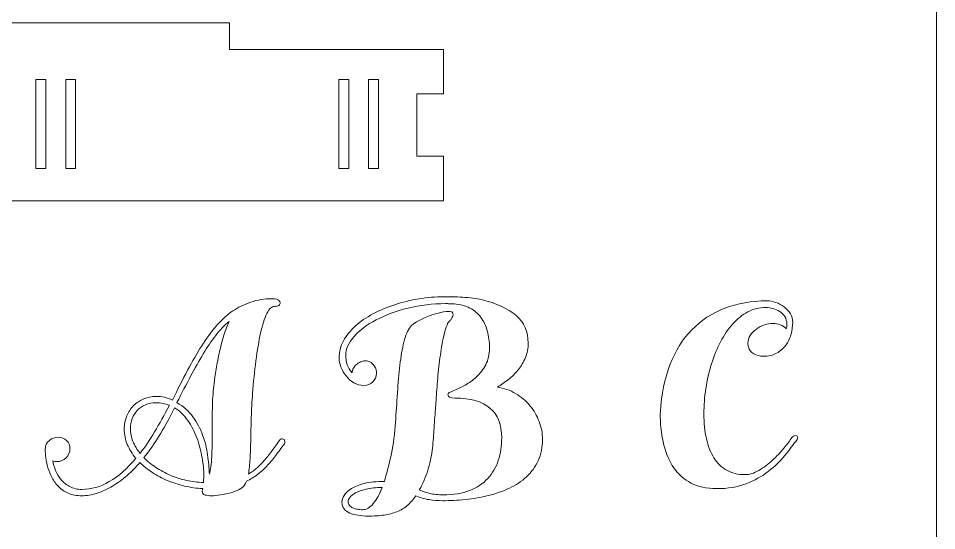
# Model space of a CAD drawing. Header units: millimetres. Extents: x -989 to 989, y -553 to 553.
# Drawn here: x 687.9 to 790.9, y 213.7 to 271.3 of the extents above; entities that cross this region are included whole.
import ezdxf

# ---------------------------------------------------------------- set-up
doc = ezdxf.new("R2010")
doc.units = ezdxf.units.MM
doc.header["$MEASUREMENT"] = 0
doc.layers.add('Camada 1', color=7, linetype='Continuous')

msp = doc.modelspace()

# ---------------------------------------------------------------- linework, layer by layer
at = {"layer": 'Camada 1', "color": 142, "lineweight": 20}
msp.add_lwpolyline([(593.2077, 33.5177), (790.9435, 33.5177), (790.9435, 414.1477), (593.2077, 414.1477), (593.2077, 33.5177)], close=True, dxfattribs=at)
at = {"layer": 'Camada 1', "lineweight": 9}
for points, knots in [([(735.5989, 250.7797), (705.5074, 250.7797), (681.6904, 250.7797), (651.5989, 250.7797), (651.5989, 250.7797), (651.5989, 250.7797), (651.5989, 255.7797), (651.5989, 255.7797), (651.5989, 255.7797), (651.5989, 255.7797), (648.5989, 255.7797), (648.5989, 255.7797), (648.5989, 255.7797), (648.5989, 255.7797), (648.5989, 262.7797), (648.5989, 262.7797), (648.5989, 262.7797), (648.5989, 262.7797), (651.5989, 262.7797), (651.5989, 262.7797), (651.5989, 262.7797), (651.5989, 262.7797), (651.5989, 267.7797), (651.5989, 267.7797), (651.5989, 267.7797), (651.5989, 267.7797), (661.0989, 267.7797), (661.0989, 267.7797), (661.0989, 267.7797), (661.0989, 267.7797), (661.0989, 267.7797), (661.0989, 267.7797), (661.0989, 267.7797), (661.0989, 267.7797), (672.5757, 267.7797), (672.5757, 267.7797), (672.5757, 267.7797), (672.5757, 267.7797), (672.5757, 270.7797), (672.5757, 270.7797), (672.5757, 270.7797), (684.8184, 270.7797), (699.3558, 270.7797), (711.5985, 270.7797), (711.5985, 270.7797), (711.5985, 270.7797), (711.5985, 267.7797), (711.5985, 267.7797), (711.5985, 267.7797), (711.5985, 267.7797), (723.0989, 267.7797), (723.0989, 267.7797), (723.0989, 267.7797), (723.0989, 267.7797), (723.0989, 267.7797), (723.0989, 267.7797), (723.0989, 267.7797), (723.0989, 267.7797), (735.5989, 267.7797), (735.5989, 267.7797), (735.5989, 267.7797), (735.5989, 267.7797), (735.5989, 262.7797), (735.5989, 262.7797), (735.5989, 262.7797), (735.5989, 262.7797), (732.5989, 262.7797), (732.5989, 262.7797), (732.5989, 262.7797), (732.5989, 262.7797), (732.5989, 255.7797), (732.5989, 255.7797), (732.5989, 255.7797), (732.5989, 255.7797), (735.5989, 255.7797), (735.5989, 255.7797), (735.5989, 255.7797), (735.5989, 255.7797), (735.5989, 250.7797), (735.5989, 250.7797)], [0, 0, 0, 0, 0.04761905, 0.04761905, 0.04761905, 0.04761905, 0.0952381, 0.0952381, 0.0952381, 0.0952381, 0.14285714, 0.14285714, 0.14285714, 0.14285714, 0.19047619, 0.19047619, 0.19047619, 0.19047619, 0.23809524, 0.23809524, 0.23809524, 0.23809524, 0.28571429, 0.28571429, 0.28571429, 0.28571429, 0.33333333, 0.33333333, 0.33333333, 0.33333333, 0.38095238, 0.38095238, 0.38095238, 0.38095238, 0.42857143, 0.42857143, 0.42857143, 0.42857143, 0.47619048, 0.47619048, 0.47619048, 0.47619048, 0.52380952, 0.52380952, 0.52380952, 0.52380952, 0.57142857, 0.57142857, 0.57142857, 0.57142857, 0.61904762, 0.61904762, 0.61904762, 0.61904762, 0.66666667, 0.66666667, 0.66666667, 0.66666667, 0.71428571, 0.71428571, 0.71428571, 0.71428571, 0.76190476, 0.76190476, 0.76190476, 0.76190476, 0.80952381, 0.80952381, 0.80952381, 0.80952381, 0.85714286, 0.85714286, 0.85714286, 0.85714286, 0.9047619, 0.9047619, 0.9047619, 0.9047619, 1, 1, 1, 1]), ([(690.9857, 254.3914), (690.9857, 254.3914), (689.8725, 254.3914), (689.8725, 254.3914), (689.8725, 254.3914), (689.8725, 254.3914), (689.8725, 264.3914), (689.8725, 264.3914), (689.8725, 264.3914), (689.8725, 264.3914), (690.9857, 264.3914), (690.9857, 264.3914), (690.9857, 264.3914), (690.9857, 264.3914), (690.9857, 254.3914), (690.9857, 254.3914)], [0, 0, 0, 0, 0.2, 0.2, 0.2, 0.2, 0.4, 0.4, 0.4, 0.4, 0.6, 0.6, 0.6, 0.6, 1, 1, 1, 1]), ([(694.3253, 254.3914), (694.3253, 254.3914), (693.2121, 254.3914), (693.2121, 254.3914), (693.2121, 254.3914), (693.2121, 254.3914), (693.2121, 264.3914), (693.2121, 264.3914), (693.2121, 264.3914), (693.2121, 264.3914), (694.3253, 264.3914), (694.3253, 264.3914), (694.3253, 264.3914), (694.3253, 264.3914), (694.3253, 254.3914), (694.3253, 254.3914)], [0, 0, 0, 0, 0.2, 0.2, 0.2, 0.2, 0.4, 0.4, 0.4, 0.4, 0.6, 0.6, 0.6, 0.6, 1, 1, 1, 1]), ([(724.9774, 254.3914), (724.9774, 254.3914), (723.8642, 254.3914), (723.8642, 254.3914), (723.8642, 254.3914), (723.8642, 254.3914), (723.8642, 264.3914), (723.8642, 264.3914), (723.8642, 264.3914), (723.8642, 264.3914), (724.9774, 264.3914), (724.9774, 264.3914), (724.9774, 264.3914), (724.9774, 264.3914), (724.9774, 254.3914), (724.9774, 254.3914)], [0, 0, 0, 0, 0.2, 0.2, 0.2, 0.2, 0.4, 0.4, 0.4, 0.4, 0.6, 0.6, 0.6, 0.6, 1, 1, 1, 1]), ([(728.317, 254.3914), (728.317, 254.3914), (727.2038, 254.3914), (727.2038, 254.3914), (727.2038, 254.3914), (727.2038, 254.3914), (727.2038, 264.3914), (727.2038, 264.3914), (727.2038, 264.3914), (727.2038, 264.3914), (728.317, 264.3914), (728.317, 264.3914), (728.317, 264.3914), (728.317, 264.3914), (728.317, 254.3914), (728.317, 254.3914)], [0, 0, 0, 0, 0.2, 0.2, 0.2, 0.2, 0.4, 0.4, 0.4, 0.4, 0.6, 0.6, 0.6, 0.6, 1, 1, 1, 1])]:
    msp.add_open_spline(points, degree=3, knots=knots, dxfattribs=at)
at = {"layer": 'Camada 1', "color": 250, "lineweight": 9}
for points, knots in [([(694.9905, 217.6487), (694.4203, 217.6487), (693.9245, 217.7429), (693.4981, 217.9264), (693.4981, 217.9264), (693.0767, 218.1148), (692.7197, 218.3528), (692.4223, 218.6502), (692.4223, 218.6502), (692.1248, 218.9477), (691.8769, 219.2849), (691.6786, 219.6617), (691.6786, 219.6617), (691.4802, 220.0434), (691.3265, 220.4202), (691.2125, 220.797), (691.2125, 220.797), (691.1034, 221.1739), (691.0241, 221.5407), (690.9795, 221.8928), (690.9795, 221.8928), (690.9349, 222.2448), (690.915, 222.5522), (690.915, 222.81), (690.915, 222.81), (690.915, 223.281), (691.0687, 223.633), (691.3712, 223.871), (691.3712, 223.871), (691.6786, 224.104), (692.0107, 224.223), (692.3727, 224.223), (692.3727, 224.223), (692.7346, 224.223), (693.042, 224.0991), (693.2998, 223.8512), (693.2998, 223.8512), (693.5527, 223.6033), (693.6816, 223.3008), (693.6816, 222.9389), (693.6816, 222.9389), (693.6816, 222.5423), (693.5378, 222.2002), (693.2502, 221.9126), (693.2502, 221.9126), (692.9627, 221.63), (692.6206, 221.4862), (692.2239, 221.4862), (692.2239, 221.4862), (692.0504, 221.4862), (691.8917, 221.511), (691.7579, 221.5606), (691.7579, 221.5606), (691.8174, 221.2135), (691.9265, 220.8565), (692.0801, 220.4797), (692.0801, 220.4797), (692.2388, 220.1029), (692.447, 219.7608), (692.7049, 219.4435), (692.7049, 219.4435), (692.9676, 219.1312), (693.2899, 218.8733), (693.6717, 218.6701), (693.6717, 218.6701), (694.0584, 218.4668), (694.5096, 218.3627), (695.0351, 218.3627), (695.0351, 218.3627), (697.1076, 218.3627), (699.1205, 219.5228), (701.0839, 221.8481), (701.0839, 221.8481), (700.6724, 222.3439), (700.3551, 222.8645), (700.122, 223.405), (700.122, 223.405), (699.894, 223.9503), (699.7799, 224.5205), (699.7799, 225.1155), (699.7799, 225.1155), (699.7799, 225.6559), (699.8741, 226.1566), (700.0576, 226.6078), (700.0576, 226.6078), (700.246, 227.059), (700.5038, 227.4457), (700.831, 227.773), (700.831, 227.773), (701.1582, 228.1002), (701.54, 228.358), (701.9763, 228.5365), (701.9763, 228.5365), (702.4077, 228.715), (702.8737, 228.8042), (703.3695, 228.8042), (703.3695, 228.8042), (703.9893, 228.8042), (704.5941, 228.6704), (705.1742, 228.3977), (705.1742, 228.3977), (705.7841, 229.6124), (706.3542, 230.7279), (706.8847, 231.7394), (706.8847, 231.7394), (707.4202, 232.7508), (707.9457, 233.6631), (708.4663, 234.4811), (708.4663, 234.4811), (708.9869, 235.2942), (709.5174, 236.0132), (710.0479, 236.6428), (710.0479, 236.6428), (710.5834, 237.2675), (711.1437, 237.8129), (711.7386, 238.274), (711.7386, 238.274), (712.0163, 238.4574), (712.3187, 238.6359), (712.6509, 238.8144), (712.6509, 238.8144), (712.988, 238.988), (713.3401, 239.1466), (713.702, 239.2854), (713.702, 239.2854), (714.0689, 239.4292), (714.4457, 239.5432), (714.8275, 239.6325), (714.8275, 239.6325), (715.2142, 239.7168), (715.5959, 239.7713), (715.9827, 239.7812), (715.9827, 239.7812), (715.9827, 239.7812), (716.1859, 239.7812), (716.1859, 239.7812), (716.1859, 239.7812), (716.2752, 239.7812), (716.3793, 239.7763), (716.5033, 239.7713), (716.5033, 239.7713), (716.6272, 239.7664), (716.7462, 239.7515), (716.8553, 239.7267), (716.8553, 239.7267), (716.9693, 239.7019), (717.0635, 239.6523), (717.1428, 239.5829), (717.1428, 239.5829), (717.2222, 239.5135), (717.2668, 239.4243), (717.2668, 239.3102), (717.2668, 239.3102), (717.2668, 239.2011), (717.2172, 239.1069), (717.118, 239.0326), (717.118, 239.0326), (717.0189, 238.9582), (716.8602, 238.9185), (716.652, 238.9185), (716.652, 238.9185), (716.3297, 238.9185), (716.0372, 238.6458), (715.7794, 238.1005), (715.7794, 238.1005), (715.5166, 237.5551), (715.2836, 236.8312), (715.0803, 235.9239), (715.0803, 235.9239), (714.877, 235.0216), (714.6985, 233.9804), (714.5498, 232.8004), (714.5498, 232.8004), (714.4011, 231.6253), (714.2771, 230.4057), (714.178, 229.1414), (714.178, 229.1414), (714.1036, 228.2093), (714.054, 227.3069), (714.0292, 226.4343), (714.0292, 226.4343), (714.0044, 225.5617), (713.9846, 224.7337), (713.9747, 223.9603), (713.9747, 223.9603), (713.9598, 223.1868), (713.935, 222.4729), (713.9003, 221.8134), (713.9003, 221.8134), (713.8606, 221.159), (713.8011, 220.5789), (713.7119, 220.0831), (713.7119, 220.0831), (714.0738, 220.2963), (714.4011, 220.5343), (714.6985, 220.802), (714.6985, 220.802), (714.996, 221.0648), (715.2836, 221.3623), (715.5612, 221.6944), (715.5612, 221.6944), (715.8438, 222.0217), (716.1165, 222.3737), (716.3892, 222.7505), (716.3892, 222.7505), (716.6619, 223.1323), (716.9594, 223.5388), (717.2817, 223.9702), (717.2817, 223.9702), (717.3312, 224.0197), (717.4007, 224.0445), (717.4849, 224.0445), (717.4849, 224.0445), (717.5742, 224.0445), (717.6486, 224.0148), (717.7081, 223.9603), (717.7081, 223.9603), (717.7725, 223.9057), (717.8023, 223.8264), (717.8023, 223.7272), (717.8023, 223.7272), (717.8023, 223.6925), (717.8023, 223.6479), (717.7923, 223.5983), (717.7923, 223.5983), (717.7874, 223.5487), (717.7725, 223.514), (717.7477, 223.4892), (717.7477, 223.4892), (717.4007, 223.0034), (717.0685, 222.5522), (716.7512, 222.1407), (716.7512, 222.1407), (716.4388, 221.7242), (716.1165, 221.3375), (715.7843, 220.9855), (715.7843, 220.9855), (715.4571, 220.6334), (715.1051, 220.3161), (714.7333, 220.0286), (714.7333, 220.0286), (714.3614, 219.746), (713.9499, 219.4981), (713.4888, 219.2849), (713.4888, 219.2849), (713.4144, 219.0865), (713.3252, 218.9279), (713.226, 218.8039), (713.226, 218.8039), (713.1417, 218.6403), (712.9583, 218.4866), (712.6757, 218.3478), (712.6757, 218.3478), (712.398, 218.204), (712.0758, 218.085), (711.7188, 217.9859), (711.7188, 217.9859), (711.3569, 217.8867), (710.98, 217.8024), (710.5884, 217.7429), (710.5884, 217.7429), (710.1967, 217.6785), (709.8496, 217.6487), (709.5521, 217.6487), (709.5521, 217.6487), (709.3042, 217.6487), (709.0712, 217.6785), (708.8531, 217.733), (708.8531, 217.733), (708.6349, 217.7925), (708.5258, 217.9462), (708.5258, 218.204), (708.5258, 218.204), (708.5258, 218.2933), (708.5457, 218.3775), (708.5853, 218.4519), (708.5853, 218.4519), (707.8912, 218.4916), (707.212, 218.5858), (706.5476, 218.7395), (706.5476, 218.7395), (705.8832, 218.8932), (705.2486, 219.1014), (704.6437, 219.3543), (704.6437, 219.3543), (704.0339, 219.6071), (703.4687, 219.9046), (702.9382, 220.2467), (702.9382, 220.2467), (702.4126, 220.5888), (701.9466, 220.9607), (701.5351, 221.3722), (701.5351, 221.3722), (701.1037, 220.8615), (700.6228, 220.3806), (700.1022, 219.9294), (700.1022, 219.9294), (699.5816, 219.4782), (699.0412, 219.0816), (698.476, 218.7444), (698.476, 218.7444), (697.9108, 218.4073), (697.3307, 218.1445), (696.7357, 217.9462), (696.7357, 217.9462), (696.1408, 217.7479), (695.5607, 217.6487), (694.9905, 217.6487)], [0, 0, 0, 0, 0.01282051, 0.01282051, 0.01282051, 0.01282051, 0.02564103, 0.02564103, 0.02564103, 0.02564103, 0.03846154, 0.03846154, 0.03846154, 0.03846154, 0.05128205, 0.05128205, 0.05128205, 0.05128205, 0.06410256, 0.06410256, 0.06410256, 0.06410256, 0.07692308, 0.07692308, 0.07692308, 0.07692308, 0.08974359, 0.08974359, 0.08974359, 0.08974359, 0.1025641, 0.1025641, 0.1025641, 0.1025641, 0.11538462, 0.11538462, 0.11538462, 0.11538462, 0.12820513, 0.12820513, 0.12820513, 0.12820513, 0.14102564, 0.14102564, 0.14102564, 0.14102564, 0.15384615, 0.15384615, 0.15384615, 0.15384615, 0.16666667, 0.16666667, 0.16666667, 0.16666667, 0.17948718, 0.17948718, 0.17948718, 0.17948718, 0.19230769, 0.19230769, 0.19230769, 0.19230769, 0.20512821, 0.20512821, 0.20512821, 0.20512821, 0.21794872, 0.21794872, 0.21794872, 0.21794872, 0.23076923, 0.23076923, 0.23076923, 0.23076923, 0.24358974, 0.24358974, 0.24358974, 0.24358974, 0.25641026, 0.25641026, 0.25641026, 0.25641026, 0.26923077, 0.26923077, 0.26923077, 0.26923077, 0.28205128, 0.28205128, 0.28205128, 0.28205128, 0.29487179, 0.29487179, 0.29487179, 0.29487179, 0.30769231, 0.30769231, 0.30769231, 0.30769231, 0.32051282, 0.32051282, 0.32051282, 0.32051282, 0.33333333, 0.33333333, 0.33333333, 0.33333333, 0.34615385, 0.34615385, 0.34615385, 0.34615385, 0.35897436, 0.35897436, 0.35897436, 0.35897436, 0.37179487, 0.37179487, 0.37179487, 0.37179487, 0.38461538, 0.38461538, 0.38461538, 0.38461538, 0.3974359, 0.3974359, 0.3974359, 0.3974359, 0.41025641, 0.41025641, 0.41025641, 0.41025641, 0.42307692, 0.42307692, 0.42307692, 0.42307692, 0.43589744, 0.43589744, 0.43589744, 0.43589744, 0.44871795, 0.44871795, 0.44871795, 0.44871795, 0.46153846, 0.46153846, 0.46153846, 0.46153846, 0.47435897, 0.47435897, 0.47435897, 0.47435897, 0.48717949, 0.48717949, 0.48717949, 0.48717949, 0.5, 0.5, 0.5, 0.5, 0.51282051, 0.51282051, 0.51282051, 0.51282051, 0.52564103, 0.52564103, 0.52564103, 0.52564103, 0.53846154, 0.53846154, 0.53846154, 0.53846154, 0.55128205, 0.55128205, 0.55128205, 0.55128205, 0.56410256, 0.56410256, 0.56410256, 0.56410256, 0.57692308, 0.57692308, 0.57692308, 0.57692308, 0.58974359, 0.58974359, 0.58974359, 0.58974359, 0.6025641, 0.6025641, 0.6025641, 0.6025641, 0.61538462, 0.61538462, 0.61538462, 0.61538462, 0.62820513, 0.62820513, 0.62820513, 0.62820513, 0.64102564, 0.64102564, 0.64102564, 0.64102564, 0.65384615, 0.65384615, 0.65384615, 0.65384615, 0.66666667, 0.66666667, 0.66666667, 0.66666667, 0.67948718, 0.67948718, 0.67948718, 0.67948718, 0.69230769, 0.69230769, 0.69230769, 0.69230769, 0.70512821, 0.70512821, 0.70512821, 0.70512821, 0.71794872, 0.71794872, 0.71794872, 0.71794872, 0.73076923, 0.73076923, 0.73076923, 0.73076923, 0.74358974, 0.74358974, 0.74358974, 0.74358974, 0.75641026, 0.75641026, 0.75641026, 0.75641026, 0.76923077, 0.76923077, 0.76923077, 0.76923077, 0.78205128, 0.78205128, 0.78205128, 0.78205128, 0.79487179, 0.79487179, 0.79487179, 0.79487179, 0.80769231, 0.80769231, 0.80769231, 0.80769231, 0.82051282, 0.82051282, 0.82051282, 0.82051282, 0.83333333, 0.83333333, 0.83333333, 0.83333333, 0.84615385, 0.84615385, 0.84615385, 0.84615385, 0.85897436, 0.85897436, 0.85897436, 0.85897436, 0.87179487, 0.87179487, 0.87179487, 0.87179487, 0.88461538, 0.88461538, 0.88461538, 0.88461538, 0.8974359, 0.8974359, 0.8974359, 0.8974359, 0.91025641, 0.91025641, 0.91025641, 0.91025641, 0.92307692, 0.92307692, 0.92307692, 0.92307692, 0.93589744, 0.93589744, 0.93589744, 0.93589744, 0.94871795, 0.94871795, 0.94871795, 0.94871795, 0.96153846, 0.96153846, 0.96153846, 0.96153846, 0.97435897, 0.97435897, 0.97435897, 0.97435897, 1, 1, 1, 1]), ([(726.6839, 230.0327), (726.2624, 230.0327), (725.8807, 230.1368), (725.5435, 230.3401), (725.5435, 230.3401), (725.2014, 230.5433), (724.9089, 230.8012), (724.6659, 231.1036), (724.6659, 231.1036), (724.428, 231.406), (724.2396, 231.7432), (724.1007, 232.1101), (724.1007, 232.1101), (723.9669, 232.477), (723.8975, 232.8191), (723.8975, 233.1413), (723.8975, 233.1413), (723.8975, 233.8156), (724.0561, 234.4453), (724.3784, 235.0452), (724.3784, 235.0452), (724.7007, 235.6402), (725.1469, 236.1905), (725.7071, 236.7012), (725.7071, 236.7012), (726.2723, 237.2119), (726.9318, 237.668), (727.6854, 238.0696), (727.6854, 238.0696), (728.4439, 238.4761), (729.2571, 238.8182), (730.1297, 239.1058), (730.1297, 239.1058), (731.0023, 239.3884), (731.9046, 239.6115), (732.8417, 239.7652), (732.8417, 239.7652), (733.7738, 239.9189), (734.7059, 239.9983), (735.633, 239.9983), (735.633, 239.9983), (735.9206, 239.9983), (736.2478, 239.9933), (736.6197, 239.9883), (736.6197, 239.9883), (736.9915, 239.9834), (737.3733, 239.9685), (737.76, 239.9437), (737.76, 239.9437), (738.1517, 239.9189), (738.5285, 239.8842), (738.8954, 239.8495), (738.8954, 239.8495), (739.2623, 239.8098), (739.5846, 239.7553), (739.8721, 239.6809), (739.8721, 239.6809), (741.543, 239.2694), (742.8321, 238.6745), (743.7443, 237.8911), (743.7443, 237.8911), (744.6516, 237.1077), (745.1078, 236.0765), (745.1078, 234.7973), (745.1078, 234.7973), (745.1078, 234.2123), (745.0037, 233.6718), (744.8004, 233.1711), (744.8004, 233.1711), (744.5971, 232.6753), (744.3294, 232.2241), (744.0021, 231.8126), (744.0021, 231.8126), (743.6749, 231.4011), (743.3031, 231.0342), (742.8916, 230.702), (742.8916, 230.702), (742.4751, 230.3748), (742.0636, 230.0922), (741.657, 229.8542), (741.657, 229.8542), (742.4007, 229.7451), (743.08, 229.5022), (743.6997, 229.1303), (743.6997, 229.1303), (744.3195, 228.7585), (744.8549, 228.3073), (745.3011, 227.7669), (745.3011, 227.7669), (745.7474, 227.2314), (746.0944, 226.6364), (746.3423, 225.9869), (746.3423, 225.9869), (746.5902, 225.3374), (746.7142, 224.6731), (746.7142, 223.9938), (746.7142, 223.9938), (746.7142, 223.0915), (746.5555, 222.2883), (746.2332, 221.5892), (746.2332, 221.5892), (745.911, 220.8901), (745.4747, 220.2902), (744.9194, 219.7795), (744.9194, 219.7795), (744.369, 219.2738), (743.7295, 218.8474), (742.9957, 218.5004), (742.9957, 218.5004), (742.2668, 218.1583), (741.4835, 217.8757), (740.6456, 217.6674), (740.6456, 217.6674), (739.8126, 217.4592), (738.9499, 217.3104), (738.0724, 217.2212), (738.0724, 217.2212), (737.1948, 217.1369), (736.3321, 217.0923), (735.4893, 217.0923), (735.4893, 217.0923), (734.9935, 217.0923), (734.4877, 217.132), (733.9771, 217.2113), (733.9771, 217.2113), (733.4614, 217.2956), (732.9706, 217.4394), (732.4996, 217.6476), (732.4996, 217.6476), (732.2021, 217.2162), (731.8798, 216.8494), (731.5377, 216.5568), (731.5377, 216.5568), (731.2006, 216.2643), (730.8139, 216.0313), (730.3776, 215.8528), (730.3776, 215.8528), (729.9462, 215.6793), (729.4603, 215.5553), (728.9298, 215.4809), (728.9298, 215.4809), (728.3944, 215.4066), (727.7944, 215.3669), (727.1251, 215.3669), (727.1251, 215.3669), (726.7433, 215.3669), (726.3715, 215.3967), (726.0195, 215.4512), (726.0195, 215.4512), (725.6675, 215.5057), (725.3551, 215.595), (725.0874, 215.709), (725.0874, 215.709), (724.8246, 215.828), (724.6114, 215.9867), (724.4478, 216.185), (724.4478, 216.185), (724.2891, 216.3833), (724.2049, 216.6312), (724.2049, 216.9237), (724.2049, 216.9237), (724.2049, 217.1617), (724.2891, 217.4146), (724.4577, 217.6873), (724.4577, 217.6873), (724.6263, 217.9599), (724.894, 218.2128), (725.2659, 218.4458), (725.2659, 218.4458), (725.6377, 218.6838), (726.1286, 218.8772), (726.7334, 219.0309), (726.7334, 219.0309), (727.3433, 219.1846), (728.087, 219.2639), (728.9645, 219.2639), (728.9645, 219.2639), (729.2124, 220.0968), (729.4504, 221.0141), (729.6834, 222.0255), (729.6834, 222.0255), (729.9115, 223.0369), (730.0751, 224.1872), (730.1743, 225.4763), (730.1743, 225.4763), (730.2635, 226.567), (730.3379, 227.6677), (730.4073, 228.7833), (730.4073, 228.7833), (730.4767, 229.8988), (730.561, 230.9549), (730.6651, 231.9465), (730.6651, 231.9465), (730.7742, 232.9381), (730.913, 233.8305), (731.0866, 234.6238), (731.0866, 234.6238), (731.2601, 235.4171), (731.4931, 236.0269), (731.7955, 236.4632), (731.7955, 236.4632), (731.8798, 236.6615), (732.098, 236.8698), (732.455, 237.0929), (732.455, 237.0929), (732.807, 237.316), (733.2036, 237.5242), (733.6449, 237.7077), (733.6449, 237.7077), (734.0861, 237.8961), (734.5324, 238.0448), (734.9935, 238.1638), (734.9935, 238.1638), (735.4496, 238.2828), (735.8314, 238.3423), (736.1288, 238.3423), (736.1288, 238.3423), (736.4015, 238.3423), (736.5602, 238.3076), (736.6098, 238.2481), (736.6098, 238.2481), (736.6593, 238.1836), (736.6841, 238.0845), (736.6841, 237.9506), (736.6841, 237.9506), (736.6246, 237.7622), (736.5602, 237.6234), (736.5007, 237.5292), (736.5007, 237.5292), (736.4362, 237.4399), (736.3718, 237.3556), (736.3024, 237.2912), (736.3024, 237.2912), (736.2379, 237.2218), (736.1784, 237.1573), (736.1288, 237.0929), (736.1288, 237.0929), (736.0793, 237.0334), (736.0346, 236.9392), (735.9999, 236.8152), (735.9999, 236.8152), (735.7768, 236.2351), (735.5934, 235.5311), (735.4496, 234.7031), (735.4496, 234.7031), (735.3058, 233.8801), (735.1868, 233.0273), (735.0877, 232.1497), (735.0877, 232.1497), (734.9885, 231.2672), (734.9092, 230.4095), (734.8546, 229.5716), (734.8546, 229.5716), (734.8001, 228.7386), (734.7456, 228.0098), (734.696, 227.3901), (734.696, 227.3901), (734.6365, 226.5571), (734.5819, 225.7589), (734.5373, 224.9904), (734.5373, 224.9904), (734.4927, 224.2219), (734.4233, 223.4683), (734.3241, 222.7246), (734.3241, 222.7246), (734.225, 221.9809), (734.0663, 221.2421), (733.8482, 220.5084), (733.8482, 220.5084), (733.635, 219.7795), (733.3127, 219.0408), (732.8913, 218.2971), (732.8913, 218.2971), (733.2284, 218.1632), (733.6201, 218.0343), (734.0663, 217.9203), (734.0663, 217.9203), (734.5125, 217.8062), (735.0133, 217.7467), (735.5686, 217.7467), (735.5686, 217.7467), (736.7188, 217.7467), (737.7055, 217.9104), (738.5335, 218.2376), (738.5335, 218.2376), (739.3615, 218.5698), (740.0457, 219.021), (740.5762, 219.5961), (740.5762, 219.5961), (741.1067, 220.1712), (741.4984, 220.8505), (741.7512, 221.6289), (741.7512, 221.6289), (742.0041, 222.4122), (742.133, 223.2501), (742.133, 224.1426), (742.133, 224.1426), (742.133, 227.1273), (740.3778, 228.6196), (736.8626, 228.6196), (736.8626, 228.6196), (736.352, 228.6196), (736.0991, 228.7436), (736.0991, 228.9915), (736.0991, 228.9915), (736.109, 229.1254), (736.1933, 229.2245), (736.347, 229.289), (736.347, 229.289), (736.5056, 229.3485), (736.704, 229.4377), (736.9519, 229.5468), (736.9519, 229.5468), (737.2493, 229.6707), (737.6162, 229.8542), (738.0525, 230.0872), (738.0525, 230.0872), (738.4839, 230.3252), (738.9004, 230.6276), (739.3069, 230.9995), (739.3069, 230.9995), (739.7085, 231.3713), (740.0506, 231.8225), (740.3382, 232.358), (740.3382, 232.358), (740.6208, 232.8885), (740.7646, 233.5181), (740.7646, 234.2519), (740.7646, 234.2519), (740.7646, 234.9312), (740.6852, 235.5658), (740.5216, 236.1558), (740.5216, 236.1558), (740.363, 236.7458), (740.12, 237.2565), (739.7978, 237.6878), (739.7978, 237.6878), (739.4755, 238.1241), (739.064, 238.4712), (738.5632, 238.729), (738.5632, 238.729), (738.0625, 238.9918), (737.4725, 239.1455), (736.7883, 239.1951), (736.7883, 239.1951), (736.7883, 239.1951), (736.7139, 239.1951), (736.7139, 239.1951), (736.7139, 239.1951), (736.5651, 239.205), (736.4164, 239.2149), (736.2677, 239.2198), (736.2677, 239.2198), (736.1189, 239.2248), (735.9801, 239.2248), (735.8413, 239.2248), (735.8413, 239.2248), (734.3787, 239.2248), (732.9756, 239.0562), (731.627, 238.724), (731.627, 238.724), (730.2734, 238.3869), (729.0835, 237.9506), (728.0473, 237.4052), (728.0473, 237.4052), (727.016, 236.8598), (726.1881, 236.2401), (725.5683, 235.546), (725.5683, 235.546), (724.9486, 234.8518), (724.6412, 234.1379), (724.6412, 233.4041), (724.6412, 233.4041), (724.6412, 233.0323), (724.6957, 232.6852), (724.7998, 232.3629), (724.7998, 232.3629), (724.9039, 232.0407), (725.0874, 231.7382), (725.3452, 231.4556), (725.3452, 231.4556), (725.3601, 231.6391), (725.4096, 231.8126), (725.4939, 231.9762), (725.4939, 231.9762), (725.5832, 232.1398), (725.6923, 232.2786), (725.8311, 232.3976), (725.8311, 232.3976), (725.9649, 232.5166), (726.1186, 232.6108), (726.2872, 232.6852), (726.2872, 232.6852), (726.4508, 232.7596), (726.6293, 232.7992), (726.8177, 232.7992), (726.8177, 232.7992), (727.016, 232.7992), (727.1945, 232.7596), (727.3532, 232.6753), (727.3532, 232.6753), (727.5168, 232.596), (727.6507, 232.4869), (727.7647, 232.3481), (727.7647, 232.3481), (727.8738, 232.2142), (727.9581, 232.0605), (728.0126, 231.8919), (728.0126, 231.8919), (728.0721, 231.7233), (728.0919, 231.5548), (728.082, 231.3812), (728.082, 231.3812), (728.0572, 231.0044), (727.9134, 230.6871), (727.6507, 230.4244), (727.6507, 230.4244), (727.3928, 230.1616), (727.0706, 230.0327), (726.6839, 230.0327)], [0, 0, 0, 0, 0.00943396, 0.00943396, 0.00943396, 0.00943396, 0.01886792, 0.01886792, 0.01886792, 0.01886792, 0.02830189, 0.02830189, 0.02830189, 0.02830189, 0.03773585, 0.03773585, 0.03773585, 0.03773585, 0.04716981, 0.04716981, 0.04716981, 0.04716981, 0.05660377, 0.05660377, 0.05660377, 0.05660377, 0.06603774, 0.06603774, 0.06603774, 0.06603774, 0.0754717, 0.0754717, 0.0754717, 0.0754717, 0.08490566, 0.08490566, 0.08490566, 0.08490566, 0.09433962, 0.09433962, 0.09433962, 0.09433962, 0.10377358, 0.10377358, 0.10377358, 0.10377358, 0.11320755, 0.11320755, 0.11320755, 0.11320755, 0.12264151, 0.12264151, 0.12264151, 0.12264151, 0.13207547, 0.13207547, 0.13207547, 0.13207547, 0.14150943, 0.14150943, 0.14150943, 0.14150943, 0.1509434, 0.1509434, 0.1509434, 0.1509434, 0.16037736, 0.16037736, 0.16037736, 0.16037736, 0.16981132, 0.16981132, 0.16981132, 0.16981132, 0.17924528, 0.17924528, 0.17924528, 0.17924528, 0.18867925, 0.18867925, 0.18867925, 0.18867925, 0.19811321, 0.19811321, 0.19811321, 0.19811321, 0.20754717, 0.20754717, 0.20754717, 0.20754717, 0.21698113, 0.21698113, 0.21698113, 0.21698113, 0.22641509, 0.22641509, 0.22641509, 0.22641509, 0.23584906, 0.23584906, 0.23584906, 0.23584906, 0.24528302, 0.24528302, 0.24528302, 0.24528302, 0.25471698, 0.25471698, 0.25471698, 0.25471698, 0.26415094, 0.26415094, 0.26415094, 0.26415094, 0.27358491, 0.27358491, 0.27358491, 0.27358491, 0.28301887, 0.28301887, 0.28301887, 0.28301887, 0.29245283, 0.29245283, 0.29245283, 0.29245283, 0.30188679, 0.30188679, 0.30188679, 0.30188679, 0.31132075, 0.31132075, 0.31132075, 0.31132075, 0.32075472, 0.32075472, 0.32075472, 0.32075472, 0.33018868, 0.33018868, 0.33018868, 0.33018868, 0.33962264, 0.33962264, 0.33962264, 0.33962264, 0.3490566, 0.3490566, 0.3490566, 0.3490566, 0.35849057, 0.35849057, 0.35849057, 0.35849057, 0.36792453, 0.36792453, 0.36792453, 0.36792453, 0.37735849, 0.37735849, 0.37735849, 0.37735849, 0.38679245, 0.38679245, 0.38679245, 0.38679245, 0.39622642, 0.39622642, 0.39622642, 0.39622642, 0.40566038, 0.40566038, 0.40566038, 0.40566038, 0.41509434, 0.41509434, 0.41509434, 0.41509434, 0.4245283, 0.4245283, 0.4245283, 0.4245283, 0.43396226, 0.43396226, 0.43396226, 0.43396226, 0.44339623, 0.44339623, 0.44339623, 0.44339623, 0.45283019, 0.45283019, 0.45283019, 0.45283019, 0.46226415, 0.46226415, 0.46226415, 0.46226415, 0.47169811, 0.47169811, 0.47169811, 0.47169811, 0.48113208, 0.48113208, 0.48113208, 0.48113208, 0.49056604, 0.49056604, 0.49056604, 0.49056604, 0.5, 0.5, 0.5, 0.5, 0.50943396, 0.50943396, 0.50943396, 0.50943396, 0.51886792, 0.51886792, 0.51886792, 0.51886792, 0.52830189, 0.52830189, 0.52830189, 0.52830189, 0.53773585, 0.53773585, 0.53773585, 0.53773585, 0.54716981, 0.54716981, 0.54716981, 0.54716981, 0.55660377, 0.55660377, 0.55660377, 0.55660377, 0.56603774, 0.56603774, 0.56603774, 0.56603774, 0.5754717, 0.5754717, 0.5754717, 0.5754717, 0.58490566, 0.58490566, 0.58490566, 0.58490566, 0.59433962, 0.59433962, 0.59433962, 0.59433962, 0.60377358, 0.60377358, 0.60377358, 0.60377358, 0.61320755, 0.61320755, 0.61320755, 0.61320755, 0.62264151, 0.62264151, 0.62264151, 0.62264151, 0.63207547, 0.63207547, 0.63207547, 0.63207547, 0.64150943, 0.64150943, 0.64150943, 0.64150943, 0.6509434, 0.6509434, 0.6509434, 0.6509434, 0.66037736, 0.66037736, 0.66037736, 0.66037736, 0.66981132, 0.66981132, 0.66981132, 0.66981132, 0.67924528, 0.67924528, 0.67924528, 0.67924528, 0.68867925, 0.68867925, 0.68867925, 0.68867925, 0.69811321, 0.69811321, 0.69811321, 0.69811321, 0.70754717, 0.70754717, 0.70754717, 0.70754717, 0.71698113, 0.71698113, 0.71698113, 0.71698113, 0.72641509, 0.72641509, 0.72641509, 0.72641509, 0.73584906, 0.73584906, 0.73584906, 0.73584906, 0.74528302, 0.74528302, 0.74528302, 0.74528302, 0.75471698, 0.75471698, 0.75471698, 0.75471698, 0.76415094, 0.76415094, 0.76415094, 0.76415094, 0.77358491, 0.77358491, 0.77358491, 0.77358491, 0.78301887, 0.78301887, 0.78301887, 0.78301887, 0.79245283, 0.79245283, 0.79245283, 0.79245283, 0.80188679, 0.80188679, 0.80188679, 0.80188679, 0.81132075, 0.81132075, 0.81132075, 0.81132075, 0.82075472, 0.82075472, 0.82075472, 0.82075472, 0.83018868, 0.83018868, 0.83018868, 0.83018868, 0.83962264, 0.83962264, 0.83962264, 0.83962264, 0.8490566, 0.8490566, 0.8490566, 0.8490566, 0.85849057, 0.85849057, 0.85849057, 0.85849057, 0.86792453, 0.86792453, 0.86792453, 0.86792453, 0.87735849, 0.87735849, 0.87735849, 0.87735849, 0.88679245, 0.88679245, 0.88679245, 0.88679245, 0.89622642, 0.89622642, 0.89622642, 0.89622642, 0.90566038, 0.90566038, 0.90566038, 0.90566038, 0.91509434, 0.91509434, 0.91509434, 0.91509434, 0.9245283, 0.9245283, 0.9245283, 0.9245283, 0.93396226, 0.93396226, 0.93396226, 0.93396226, 0.94339623, 0.94339623, 0.94339623, 0.94339623, 0.95283019, 0.95283019, 0.95283019, 0.95283019, 0.96226415, 0.96226415, 0.96226415, 0.96226415, 0.97169811, 0.97169811, 0.97169811, 0.97169811, 0.98113208, 0.98113208, 0.98113208, 0.98113208, 1, 1, 1, 1]), ([(769.8217, 234.361), (769.7869, 234.485), (769.7671, 234.6238), (769.7671, 234.7726), (769.7671, 234.7726), (769.7671, 235.0948), (769.8564, 235.3923), (770.0348, 235.665), (770.0348, 235.665), (770.2183, 235.9426), (770.4414, 236.1757), (770.7191, 236.374), (770.7191, 236.374), (770.9917, 236.5723), (771.2892, 236.731), (771.6214, 236.84), (771.6214, 236.84), (771.9486, 236.9541), (772.2709, 237.0086), (772.5783, 237.0086), (772.5783, 237.0086), (772.851, 237.0086), (773.1237, 236.9541), (773.3964, 236.85), (773.3964, 236.85), (773.6691, 236.7458), (773.8971, 236.5921), (774.0707, 236.3938), (774.0707, 236.3938), (774.0905, 236.4781), (774.1054, 236.5426), (774.1153, 236.5773), (774.1153, 236.5773), (774.1202, 236.6169), (774.1302, 236.7359), (774.1401, 236.9342), (774.1401, 236.9342), (774.1302, 237.2565), (774.0508, 237.5342), (773.907, 237.7722), (773.907, 237.7722), (773.7633, 238.0052), (773.5798, 238.1985), (773.3517, 238.3473), (773.3517, 238.3473), (773.1187, 238.496), (772.8659, 238.6101), (772.5882, 238.6844), (772.5882, 238.6844), (772.3106, 238.7588), (772.0329, 238.7935), (771.7602, 238.7935), (771.7602, 238.7935), (771.0562, 238.7935), (770.3918, 238.6299), (769.7721, 238.3027), (769.7721, 238.3027), (769.1523, 237.9705), (768.5871, 237.5243), (768.0715, 236.9541), (768.0715, 236.9541), (767.5558, 236.3839), (767.0997, 235.7096), (766.6981, 234.9362), (766.6981, 234.9362), (766.2965, 234.1627), (765.9544, 233.3347), (765.6768, 232.4473), (765.6768, 232.4473), (765.3942, 231.5598), (765.1859, 230.6425), (765.0421, 229.6857), (765.0421, 229.6857), (764.8984, 228.7337), (764.8289, 227.7867), (764.8289, 226.8447), (764.8289, 226.8447), (764.8289, 225.8283), (764.9231, 224.9012), (765.1066, 224.0633), (765.1066, 224.0633), (765.295, 223.2303), (765.5776, 222.5114), (765.9544, 221.9066), (765.9544, 221.9066), (766.3312, 221.3066), (766.8072, 220.8455), (767.3873, 220.5134), (767.3873, 220.5134), (767.9624, 220.1861), (768.6416, 220.0225), (769.4201, 220.0225), (769.4201, 220.0225), (769.9307, 220.0225), (770.4513, 220.1762), (770.9818, 220.4886), (770.9818, 220.4886), (771.5173, 220.796), (772.023, 221.1728), (772.499, 221.614), (772.499, 221.614), (772.9749, 222.0503), (773.4063, 222.5114), (773.793, 222.9874), (773.793, 222.9874), (774.1748, 223.4634), (774.4772, 223.865), (774.7003, 224.1872), (774.7003, 224.1872), (774.7995, 224.336), (774.9334, 224.4103), (775.092, 224.4103), (775.092, 224.4103), (775.2655, 224.4103), (775.3548, 224.3261), (775.3548, 224.1525), (775.3548, 224.1525), (775.3548, 224.1029), (775.33, 224.0385), (775.2804, 223.9641), (775.2804, 223.9641), (774.8838, 223.4088), (774.4227, 222.8039), (773.9021, 222.1594), (773.9021, 222.1594), (773.3815, 221.5149), (772.7667, 220.9199), (772.0528, 220.3745), (772.0528, 220.3745), (771.3388, 219.8242), (770.5108, 219.3681), (769.5589, 219.0012), (769.5589, 219.0012), (768.6119, 218.6293), (767.5063, 218.4459), (766.242, 218.4459), (766.242, 218.4459), (765.1264, 218.4459), (764.1745, 218.6541), (763.3911, 219.0706), (763.3911, 219.0706), (762.6078, 219.4821), (761.9632, 220.0572), (761.4625, 220.7811), (761.4625, 220.7811), (760.9567, 221.505), (760.5849, 222.3577), (760.342, 223.3394), (760.342, 223.3394), (760.099, 224.3161), (759.9602, 225.3722), (759.9205, 226.4977), (759.9205, 226.4977), (759.9205, 226.5968), (759.9205, 226.691), (759.9205, 226.7803), (759.9205, 226.7803), (759.9205, 226.8646), (759.9304, 226.9538), (759.9503, 227.0381), (759.9503, 227.0381), (760.0643, 229.0362), (760.4163, 230.8111), (761.0212, 232.3679), (761.0212, 232.3679), (761.6211, 233.9247), (762.4392, 235.2337), (763.4754, 236.2897), (763.4754, 236.2897), (764.5116, 237.3507), (765.7363, 238.1589), (767.1592, 238.7092), (767.1592, 238.7092), (768.5772, 239.2596), (770.1588, 239.5372), (771.8941, 239.5372), (771.8941, 239.5372), (772.2164, 239.5372), (772.5486, 239.4777), (772.8956, 239.3587), (772.8956, 239.3587), (773.2427, 239.2447), (773.56, 239.0761), (773.8376, 238.858), (773.8376, 238.858), (774.1153, 238.6398), (774.3433, 238.3869), (774.5268, 238.0944), (774.5268, 238.0944), (774.7053, 237.8019), (774.7945, 237.4846), (774.7945, 237.1375), (774.7945, 237.1375), (774.7945, 236.6913), (774.7301, 236.2401), (774.6061, 235.784), (774.6061, 235.784), (774.4822, 235.3328), (774.2888, 234.9263), (774.0211, 234.5594), (774.0211, 234.5594), (773.7533, 234.1925), (773.4112, 233.895), (772.9898, 233.662), (772.9898, 233.662), (772.5684, 233.4339), (772.0577, 233.3199), (771.4628, 233.3199), (771.4628, 233.3199), (771.0661, 233.3199), (770.7191, 233.4091), (770.4166, 233.5826), (770.4166, 233.5826), (770.1191, 233.7562), (769.9208, 234.014), (769.8217, 234.361)], [0, 0, 0, 0, 0.01818182, 0.01818182, 0.01818182, 0.01818182, 0.03636364, 0.03636364, 0.03636364, 0.03636364, 0.05454545, 0.05454545, 0.05454545, 0.05454545, 0.07272727, 0.07272727, 0.07272727, 0.07272727, 0.09090909, 0.09090909, 0.09090909, 0.09090909, 0.10909091, 0.10909091, 0.10909091, 0.10909091, 0.12727273, 0.12727273, 0.12727273, 0.12727273, 0.14545455, 0.14545455, 0.14545455, 0.14545455, 0.16363636, 0.16363636, 0.16363636, 0.16363636, 0.18181818, 0.18181818, 0.18181818, 0.18181818, 0.2, 0.2, 0.2, 0.2, 0.21818182, 0.21818182, 0.21818182, 0.21818182, 0.23636364, 0.23636364, 0.23636364, 0.23636364, 0.25454545, 0.25454545, 0.25454545, 0.25454545, 0.27272727, 0.27272727, 0.27272727, 0.27272727, 0.29090909, 0.29090909, 0.29090909, 0.29090909, 0.30909091, 0.30909091, 0.30909091, 0.30909091, 0.32727273, 0.32727273, 0.32727273, 0.32727273, 0.34545455, 0.34545455, 0.34545455, 0.34545455, 0.36363636, 0.36363636, 0.36363636, 0.36363636, 0.38181818, 0.38181818, 0.38181818, 0.38181818, 0.4, 0.4, 0.4, 0.4, 0.41818182, 0.41818182, 0.41818182, 0.41818182, 0.43636364, 0.43636364, 0.43636364, 0.43636364, 0.45454545, 0.45454545, 0.45454545, 0.45454545, 0.47272727, 0.47272727, 0.47272727, 0.47272727, 0.49090909, 0.49090909, 0.49090909, 0.49090909, 0.50909091, 0.50909091, 0.50909091, 0.50909091, 0.52727273, 0.52727273, 0.52727273, 0.52727273, 0.54545455, 0.54545455, 0.54545455, 0.54545455, 0.56363636, 0.56363636, 0.56363636, 0.56363636, 0.58181818, 0.58181818, 0.58181818, 0.58181818, 0.6, 0.6, 0.6, 0.6, 0.61818182, 0.61818182, 0.61818182, 0.61818182, 0.63636364, 0.63636364, 0.63636364, 0.63636364, 0.65454545, 0.65454545, 0.65454545, 0.65454545, 0.67272727, 0.67272727, 0.67272727, 0.67272727, 0.69090909, 0.69090909, 0.69090909, 0.69090909, 0.70909091, 0.70909091, 0.70909091, 0.70909091, 0.72727273, 0.72727273, 0.72727273, 0.72727273, 0.74545455, 0.74545455, 0.74545455, 0.74545455, 0.76363636, 0.76363636, 0.76363636, 0.76363636, 0.78181818, 0.78181818, 0.78181818, 0.78181818, 0.8, 0.8, 0.8, 0.8, 0.81818182, 0.81818182, 0.81818182, 0.81818182, 0.83636364, 0.83636364, 0.83636364, 0.83636364, 0.85454545, 0.85454545, 0.85454545, 0.85454545, 0.87272727, 0.87272727, 0.87272727, 0.87272727, 0.89090909, 0.89090909, 0.89090909, 0.89090909, 0.90909091, 0.90909091, 0.90909091, 0.90909091, 0.92727273, 0.92727273, 0.92727273, 0.92727273, 0.94545455, 0.94545455, 0.94545455, 0.94545455, 0.96363636, 0.96363636, 0.96363636, 0.96363636, 1, 1, 1, 1]), ([(709.8347, 229.9743), (709.8695, 230.3362), (709.9339, 230.8172), (710.0182, 231.4171), (710.0182, 231.4171), (710.1074, 232.017), (710.2215, 232.6615), (710.3653, 233.3507), (710.3653, 233.3507), (710.509, 234.0399), (710.6826, 234.7241), (710.8809, 235.4132), (710.8809, 235.4132), (711.0792, 236.1024), (711.3023, 236.7073), (711.5552, 237.2279), (711.5552, 237.2279), (711.0148, 236.7816), (710.514, 236.2561), (710.038, 235.6463), (710.038, 235.6463), (709.567, 235.0414), (709.101, 234.3522), (708.6399, 233.5936), (708.6399, 233.5936), (708.1837, 232.8301), (707.7127, 231.9922), (707.2268, 231.0799), (707.2268, 231.0799), (706.7459, 230.1726), (706.2303, 229.181), (705.6849, 228.1151), (705.6849, 228.1151), (706.4286, 227.6837), (707.0285, 227.1482), (707.4896, 226.5087), (707.4896, 226.5087), (707.9457, 225.8691), (708.3077, 225.1898), (708.5754, 224.461), (708.5754, 224.461), (708.8431, 223.7371), (709.0266, 222.9984), (709.1357, 222.2398), (709.1357, 222.2398), (709.2398, 221.4862), (709.3042, 220.7673), (709.329, 220.0831), (709.329, 220.0831), (709.4778, 220.5789), (709.567, 221.2334), (709.6017, 222.0365), (709.6017, 222.0365), (709.6315, 222.8447), (709.6463, 223.7074), (709.6463, 224.6296), (709.6463, 224.6296), (709.6463, 225.5518), (709.6513, 226.4888), (709.6662, 227.4309), (709.6662, 227.4309), (709.6761, 228.3729), (709.7356, 229.2207), (709.8347, 229.9743)], [0, 0, 0, 0, 0.05882353, 0.05882353, 0.05882353, 0.05882353, 0.11764706, 0.11764706, 0.11764706, 0.11764706, 0.17647059, 0.17647059, 0.17647059, 0.17647059, 0.23529412, 0.23529412, 0.23529412, 0.23529412, 0.29411765, 0.29411765, 0.29411765, 0.29411765, 0.35294118, 0.35294118, 0.35294118, 0.35294118, 0.41176471, 0.41176471, 0.41176471, 0.41176471, 0.47058824, 0.47058824, 0.47058824, 0.47058824, 0.52941176, 0.52941176, 0.52941176, 0.52941176, 0.58823529, 0.58823529, 0.58823529, 0.58823529, 0.64705882, 0.64705882, 0.64705882, 0.64705882, 0.70588235, 0.70588235, 0.70588235, 0.70588235, 0.76470588, 0.76470588, 0.76470588, 0.76470588, 0.82352941, 0.82352941, 0.82352941, 0.82352941, 0.88235294, 0.88235294, 0.88235294, 0.88235294, 1, 1, 1, 1]), ([(703.3447, 228.0903), (702.9134, 228.0903), (702.5167, 228.0159), (702.1548, 227.8672), (702.1548, 227.8672), (701.7978, 227.7184), (701.4954, 227.5151), (701.2475, 227.2524), (701.2475, 227.2524), (700.9996, 226.9945), (700.8062, 226.6872), (700.6674, 226.3351), (700.6674, 226.3351), (700.5335, 225.9782), (700.4641, 225.5914), (700.4641, 225.17), (700.4641, 225.17), (700.4641, 224.6891), (700.5583, 224.2131), (700.7517, 223.7471), (700.7517, 223.7471), (700.9451, 223.286), (701.2128, 222.8348), (701.5598, 222.4034), (701.5598, 222.4034), (702.1201, 223.1323), (702.6605, 223.9454), (703.1861, 224.8378), (703.1861, 224.8378), (703.7166, 225.7303), (704.2719, 226.7219), (704.852, 227.8126), (704.852, 227.8126), (704.6189, 227.8969), (704.376, 227.9663), (704.1281, 228.0159), (704.1281, 228.0159), (703.8802, 228.0655), (703.6174, 228.0903), (703.3447, 228.0903)], [0, 0, 0, 0, 0.09090909, 0.09090909, 0.09090909, 0.09090909, 0.18181818, 0.18181818, 0.18181818, 0.18181818, 0.27272727, 0.27272727, 0.27272727, 0.27272727, 0.36363636, 0.36363636, 0.36363636, 0.36363636, 0.45454545, 0.45454545, 0.45454545, 0.45454545, 0.54545455, 0.54545455, 0.54545455, 0.54545455, 0.63636364, 0.63636364, 0.63636364, 0.63636364, 0.72727273, 0.72727273, 0.72727273, 0.72727273, 0.81818182, 0.81818182, 0.81818182, 0.81818182, 1, 1, 1, 1]), ([(708.7043, 219.8253), (708.7043, 220.4797), (708.6399, 221.1887), (708.511, 221.9423), (708.511, 221.9423), (708.387, 222.7009), (708.1887, 223.4347), (707.921, 224.1487), (707.921, 224.1487), (707.6532, 224.8577), (707.3161, 225.5171), (706.8996, 226.117), (706.8996, 226.117), (706.4831, 226.7169), (705.9873, 227.1929), (705.4023, 227.5399), (705.4023, 227.5399), (705.4023, 227.5399), (704.9957, 226.6872), (704.9957, 226.6872), (704.9957, 226.6872), (704.5099, 225.7451), (704.019, 224.8775), (703.5133, 224.0892), (703.5133, 224.0892), (703.0125, 223.3058), (702.5019, 222.5819), (701.9813, 221.9275), (701.9813, 221.9275), (702.368, 221.5308), (702.8142, 221.1639), (703.3199, 220.8268), (703.3199, 220.8268), (703.8306, 220.4946), (704.371, 220.2021), (704.9462, 219.9542), (704.9462, 219.9542), (705.5213, 219.7063), (706.1262, 219.5129), (706.7608, 219.3691), (706.7608, 219.3691), (707.3905, 219.2254), (708.03, 219.151), (708.6746, 219.1361), (708.6746, 219.1361), (708.6746, 219.2502), (708.6795, 219.3592), (708.6894, 219.4733), (708.6894, 219.4733), (708.6994, 219.5823), (708.7043, 219.7013), (708.7043, 219.8253)], [0, 0, 0, 0, 0.07142857, 0.07142857, 0.07142857, 0.07142857, 0.14285714, 0.14285714, 0.14285714, 0.14285714, 0.21428571, 0.21428571, 0.21428571, 0.21428571, 0.28571429, 0.28571429, 0.28571429, 0.28571429, 0.35714286, 0.35714286, 0.35714286, 0.35714286, 0.42857143, 0.42857143, 0.42857143, 0.42857143, 0.5, 0.5, 0.5, 0.5, 0.57142857, 0.57142857, 0.57142857, 0.57142857, 0.64285714, 0.64285714, 0.64285714, 0.64285714, 0.71428571, 0.71428571, 0.71428571, 0.71428571, 0.78571429, 0.78571429, 0.78571429, 0.78571429, 0.85714286, 0.85714286, 0.85714286, 0.85714286, 1, 1, 1, 1]), ([(726.4954, 216.0809), (726.9417, 216.0809), (727.3532, 216.3089), (727.725, 216.77), (727.725, 216.77), (728.0969, 217.2311), (728.4291, 217.836), (728.7265, 218.5797), (728.7265, 218.5797), (728.0076, 218.5698), (727.4028, 218.5004), (726.9169, 218.3863), (726.9169, 218.3863), (726.426, 218.2673), (726.0344, 218.1285), (725.7369, 217.9748), (725.7369, 217.9748), (725.4394, 217.8162), (725.2212, 217.6525), (725.0923, 217.4691), (725.0923, 217.4691), (724.9634, 217.2906), (724.899, 217.132), (724.899, 216.9931), (724.899, 216.9931), (724.899, 216.8196), (724.9486, 216.6758), (725.0576, 216.5568), (725.0576, 216.5568), (725.1617, 216.4378), (725.2907, 216.3436), (725.4444, 216.2792), (725.4444, 216.2792), (725.603, 216.2098), (725.7716, 216.1602), (725.96, 216.1255), (725.96, 216.1255), (726.1434, 216.0957), (726.3219, 216.0809), (726.4954, 216.0809)], [0, 0, 0, 0, 0.09090909, 0.09090909, 0.09090909, 0.09090909, 0.18181818, 0.18181818, 0.18181818, 0.18181818, 0.27272727, 0.27272727, 0.27272727, 0.27272727, 0.36363636, 0.36363636, 0.36363636, 0.36363636, 0.45454545, 0.45454545, 0.45454545, 0.45454545, 0.54545455, 0.54545455, 0.54545455, 0.54545455, 0.63636364, 0.63636364, 0.63636364, 0.63636364, 0.72727273, 0.72727273, 0.72727273, 0.72727273, 0.81818182, 0.81818182, 0.81818182, 0.81818182, 1, 1, 1, 1])]:
    msp.add_open_spline(points, degree=3, knots=knots, dxfattribs=at)

doc.saveas('drawing.dxf')
